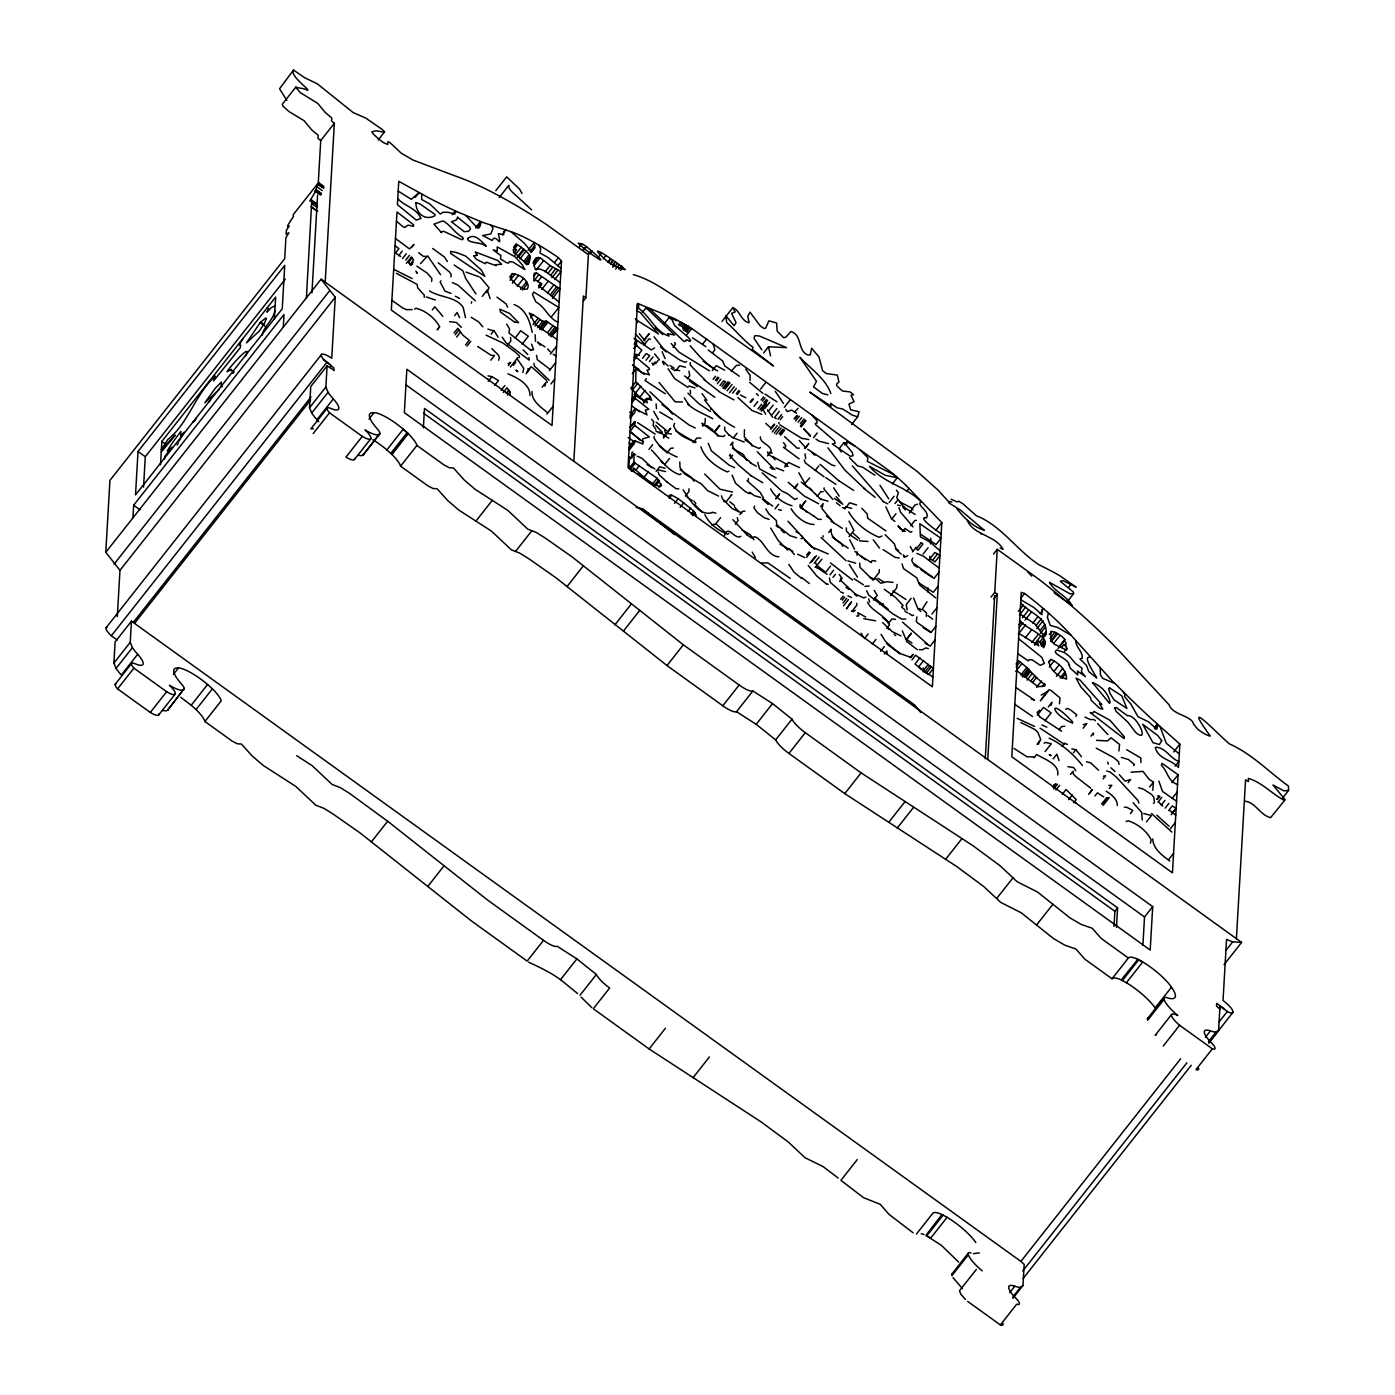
<?xml version="1.0" encoding="UTF-8"?>
<svg xmlns="http://www.w3.org/2000/svg" width="1395" height="1395" viewBox="0 0 1395 1395"><rect width="100%" height="100%" fill="white"/><g stroke="black" fill="none" stroke-linecap="round" stroke-linejoin="round"><path stroke-width="1.5" d="M529.995 395.5C530.344 384.34 516.9 377.504 507.919 373.808M774.905 469.679L757.276 451.771M1177.537 784.513C1167.824 781.27 1167.772 771.4 1161.337 765.175L1162.122 763.379L1178.095 774.748L1172.445 872.817L1011.793 756.753L1021.279 592.369L1024.523 593.468A94.232 23.453 38.2 0 1 1043.844 608.97L1048.447 612.98A94.441 23.488 38.2 0 1 1069.023 632.981L1114.343 683.271L1102.817 678.389L1100.463 675.023L1100.202 668.031M316.7 204.49L311.748 200.915L309.812 201.124L316.438 189.982L321.408 193.556M633.086 470.952L628.971 468.511L629.162 460.054L634.08 453.828L635.51 454.875M629.459 447.132L629.389 449.8L634.306 443.575C637.306 432.223 621.385 460.001 634.551 440.82M633.679 471.597L633.748 468.249L647.263 479.95L655.162 484.954L660.009 486.559L661.439 485.844L657.097 478.223L633.888 462.286L634.08 453.828M643.06 441.901L629.808 431.63L634.708 425.405L635.231 421.639L631.551 426.312M635.074 408.77L635.004 412.153L630.104 418.378L630.174 414.995L635.074 408.77L647.071 414.925L645.275 410.165L648.814 409.241L635.318 398.482L635.388 394.802L647.28 402.824L645.937 398.778L643.496 401.882M644.072 401.272L630.784 388.263L635.684 382.038L635.981 369.03L642.275 372.779L649.39 374.871L647.053 370.216L649.372 369.553L649.233 368.263L636.225 357.399L636.294 354.435L639.328 355.359M634.045 348.645L636.504 345.541L636.591 341.06L634.15 344.181M637.009 322.925L637.062 320.309L658.527 333.98L640.288 312.55L637.271 311.033L637.428 304.354L638.753 304.895L638.561 308.26C650.07 316.247 655.266 331.818 668.99 336.055L667.595 333.684L674.639 335.027L648.501 310.039L645.972 307.894L642.293 312.55M704.859 514.598C708.974 523.613 718.303 530.728 727.632 534.25L728.957 533.291M762.559 498.538L772.725 506.141M831.315 521.835L831.385 519.812L826.485 516.115M808.769 443.436L805.072 448.632M705.295 418.395L705.085 423.086L702.627 426.19M757.764 462.373L759.56 468.859L776.108 477.892M528.879 359.544L528.967 357.573M1082.415 765.471C1074.028 754.73 1061.787 743.866 1049.145 738.182M1018.908 633.382L1038.839 645.833L1037.182 642.049C1037.636 638.893 1043.844 645.013 1043.565 647.681C1051.411 635.632 1025.656 629.302 1019.658 620.269M1075.719 770.772L1073.644 767.564L1067.872 766.657M117.302 616.642L119.97 570.328L105.793 552.281L109.943 480.368L284.702 258.685L285.905 237.795L288.87 232.756L286.115 234.255L286.341 230.367L289.166 226.042L287.597 226.74L288.137 224.769L293.421 216.452L293.194 214.69L317.485 183.948L318.862 182.797L323.832 186.372M131.444 621.176L130.223 642.328L132.42 647.629A34.09 8.475 38.2 0 0 137.669 654.272L121.33 675.006A34.09 8.475 38.2 0 1 116.064 668.379L113.884 663.078L115.105 641.927L131.444 621.176L1020.896 1261.411L1024.192 1264.393L1022.971 1285.545L1012.909 1298.309M132.926 517.876L133.658 505.217L283.987 314.503L283.272 327.162M138.018 451.492L135.524 494.911L282.243 308.783L284.737 265.364L138.018 451.492L145.289 456.723L143.545 487.117M160.512 464.797L161.855 441.395L275.652 297.065L274.379 319.071M306.412 297.798L311.748 200.915M311.939 292.898L317.589 194.969M318.217 184.088L320.728 140.581L334.347 123.283L331.487 120.964L331.94 118.087L325.471 112.716L317.781 103.439L300.239 92.593L295.88 87.362L304.11 88.827C318.06 95.348 288.713 76.411 293.508 70.064L304.755 77.771L317.275 83.787L353.249 112.646L365.664 118.017L382.195 129.439L384.619 131.793L378.202 140.023M316.438 189.982L314.974 191.446L318.862 182.797M318.757 421.761A23.872 5.946 38.2 0 0 316.961 419.668A34.09 8.475 38.2 0 1 311.713 413.042L309.516 407.741L310.736 386.589L327.093 365.839L333.771 370.059M325.192 282.139L334.347 123.283M313.212 433.549L329.551 412.798A11.369 2.825 38.2 0 1 330.911 408.473A23.872 5.946 38.2 0 0 333.318 398.935A34.09 8.475 38.2 0 1 328.052 392.309L325.872 387.008L327.093 365.839M330.458 367.652L330.615 364.949L323.344 359.701M105.793 552.281L321.094 279.192L335.271 297.24L331.748 358.288A14.055 3.487 38.2 0 0 323.204 359.003L333.893 367.931L333.754 370.634M423.365 427.881L424.498 408.456L1117.587 907.831L1116.471 927.256M397.767 198.683C404.812 206.32 416.582 208.099 420.976 218.474L416.268 220.096L397.418 204.646L398.761 181.315L428.771 197.863A316.09 78.643 38.2 0 0 456.932 211.639L482.809 222.433L513.064 232.407A94.441 23.488 38.2 0 1 534.215 242.468L538.889 245.136A94.232 23.453 38.2 0 1 558.384 257.622L561.505 261.109L552.019 425.492L391.332 310.039L397 211.97L413.67 224.839L413.478 226.339L408.142 225.118L406.224 226.356C404.533 230.384 398.97 221.962 396.424 221.735M573.833 461.292L583.372 295.984L585.9 297.798L583.424 300.936M585.9 297.798L588.394 254.71L546.718 224.7A199.206 49.557 38.2 0 0 454.613 175.753L413.042 160.059L401.167 153.136L390.147 142.743L387.984 141.593L387.793 144.47L383.764 142.813A17.438 4.342 38.2 0 1 372.936 133.484L371.733 131.88L376.04 130.799L384.41 132.176M923.106 671.989L923.35 667.891M926.315 616.381L926.524 612.893L922.618 609.493M927.745 591.811L927.954 587.923M929.541 560.563L929.785 556.343M930.5 543.963L930.814 538.331M906.157 485.53L941.834 522.637L932.366 686.811L628.012 467.517L637.48 303.343L674.413 318.548L691.763 328.505L889.086 470.673A52.469 13.061 38.2 0 1 906.175 485.53M991.043 597.095L994.757 592.387L997.233 549.299L1038.909 579.309A199.206 49.557 38.2 0 1 1129.078 661.701L1169.08 704.789C1172.55 715.234 1191.94 715.426 1193.545 724.179L1197.939 729.411A17.438 4.342 38.2 0 0 1208.924 735.828L1210.215 735.985C1179.874 694.012 1218.306 734.59 1229.344 743.866C1251.995 753.91 1268.892 771.923 1288.405 786.048L1288.596 790.372L1282.406 798.236M985.271 758.775L994.687 595.56M987.765 759.508L997.285 594.2L994.757 592.387M1113.995 926.402L1114.867 911.284L1117.587 907.831M1142.906 945.217L1144.528 916.986L1152.706 906.628L406.852 369.239L404.358 412.658L1150.195 950.047L1152.706 906.628M1114.343 682.835L1122.975 691.519A316.09 78.643 38.2 0 0 1150.422 717.815L1179.874 744.11L1178.513 767.424C1171.225 759.438 1158.112 759.107 1155.304 747.546L1156.333 747.214C1166.063 748.104 1170.196 758.305 1178.862 761.478L1175.148 766.186M1232.953 1012.351L1208.733 1043.076L1218.602 1030.225L1219.98 1006.353L1228.786 1012.317A14.055 3.487 38.2 0 0 1232.587 1010.399A14.055 3.487 38.2 0 0 1223.031 1000.459L1226.554 939.41L1232.657 941.869L1241.602 942.41L1224.112 964.608M1236.406 938.661L1245.561 779.822L1248.455 781.636L1248.351 778.358C1262.301 782.612 1271.56 793.581 1284.254 800.364L1284.9 799.387L1272.938 785.001L1284.045 790.895L1288.596 790.372M756.386 393.582L758.27 395.57M788.245 482.304L804.357 496.114L818.621 503.734M431.63 281.459L431.857 278.477L427.201 273.124L416.861 266.149M531.024 252.565L534.738 247.839L534.215 242.468L528.025 250.333M544.87 386.171L545.846 382.509L542.132 387.217M514.127 249.252L516.603 246.113C511.267 238.946 532.053 254.256 530.309 257.604L528.513 264.37L525.252 262.957L513.465 251.588L513.255 249.356L516.446 249.862L513.97 253.018M748.121 480.386L748.452 478.59M1118.964 750.946L1119.557 744.442L1111.065 737.815L1107.508 740.902L1096.54 740.344M747.005 480.7L760.066 492.261L763.483 498.015M785.821 409.415L787.216 411.595L791.785 410.095L796.632 413.286M532.21 332.446C530.083 321.391 525.636 308.748 514.11 304.581M465.494 317.589L463.123 307.284C455.45 296.246 439.983 297.78 429.59 290.91M450.916 276.96L451.178 274.553L449.556 272.042L438.204 262.783M465.843 215.58L476.933 227.437L479.479 227.594L480.49 221.526L475.521 227.803M674.674 342.507L675.511 344.094L673.053 347.215M881.065 634.411L885.685 641.613L893.323 648.396M509.995 395.535L509.907 391.925L506.995 387.758L503.281 392.466M690.333 362.665L690.089 364.531L692.6 367.53L704.911 379.841M830.531 562.987L852.641 580.058M451.056 293.421L445.075 291.189L440.157 282.052L440.959 280.866M805.822 500.718L800.765 507.919M898.938 507.658L900.577 512.192L913.028 526.857M868.701 598.873L869.643 602.065M560.249 282.714L545.41 271.31L540.039 269.061L535.261 269.34L534.093 265.416L536.255 257.988L540.127 257.726L550.083 265.573L560.895 271.676L554.704 279.541M968.113 1253.303L951.721 1274.298A12.607 3.139 38.2 0 0 952.035 1275.536L968.374 1254.785L968.13 1253.268A12.607 3.139 38.2 0 1 971.112 1252.972M1147.405 1018.716L1163.761 997.966L1164.023 999.448L1147.666 1020.198L1147.422 1018.664A12.607 3.139 38.2 0 1 1148.782 1018.036M824.149 487.884L823.939 489.087L832.832 499.462M1051.045 705.295L1051.969 702.278L1048.255 707.003M424.219 297.274L424.324 295.199L417.733 287.911L417.105 284.406L396.372 273.315M797.713 483.873L795.028 488.389M1140.953 762.49L1140.848 758.043L1126.741 749.708M729.445 455.328L738.356 464.936L751.19 475.817M1119.086 764.373L1118.528 761.722L1113.873 757.694L1096.226 748.173M654.29 436.321L653.976 437.821C658.754 446.679 667.961 453.445 677.238 457.037M1039.728 740.85L1038.455 744.267M547.258 382.3L546.422 380.225L532.07 367.286L530.832 366.885L527.118 371.593M1093.296 734.973L1093.471 732.985L1090.995 736.124M295.984 86.874L282.365 104.154L282.836 105.95L288.887 111.53L304.145 120.72L311.835 129.997L318.322 135.367L317.851 138.244L320.728 140.581M471.318 303.273L471.684 301.756M293.508 70.064L279.541 88.774L286.812 100.3M859.669 563.022L859.948 567.277L873.235 580.32M1061.508 647.524L1063.984 644.368L1066.966 648.291L1066.53 650.07L1054.428 644.246L1051.272 641.003L1050.801 631.569C1054.847 630.662 1067.646 639.468 1064.245 640.671L1058.055 648.535M498.712 360.259L499.323 357.015L498.102 354.714L491.737 348.645M760.38 436.879C759.717 443.279 770.982 444.639 771.226 451.23L767.546 455.903M879.269 569.561L879.234 572.281L874.09 578.908L869.486 577.251M732.881 519.69L747.092 534.895M851.578 424.516L857.629 416.843L859.058 411.752L850.566 409.712L848.945 404.114L854.106 401.673L851.002 395.326L853.6 394.645L849.886 391.89L842.353 390.984L836.913 385.979L836.581 383.991L838.936 381.968L837.314 375.081L826.293 373.529L822.614 370.704L818.952 356.876L811.628 348.227L810.233 354.94L808.176 355.097C797.12 351.209 802.648 334.992 791.017 331.504L785.803 337.206L783.659 337.695L777.154 331.121L776.596 322.995L768.907 320.815L765.663 328.261L764.007 328.488L760.31 325.994L749.987 312.149L747.737 316.264L749.15 322.751C741.094 321.251 740.222 310.684 732.846 307.65L721.947 321.478M519.481 357.521L519.097 355.638L514.982 351.871L502.88 343.013L486.123 335.184M951.791 502.008L949.489 501.502L948.635 502.793L960.51 510.134L984.382 530.362C972.838 526.665 964.067 517.981 956.831 508.6M1117.29 805.525C1117.831 799.457 1111.013 794.173 1106.218 791.244M750.039 380.347L750.161 375.412L745.662 369.134M538.889 287.963L541.626 284.039L535.575 279.994C532.942 283.237 534.006 275.111 534.145 273.368L536.482 272.914L559.901 289.009L552.455 298.425M897.142 584.435L896.584 588.027L890.62 595.665M788.838 564.382L794.017 572.107L801.759 578.576M1057.724 774.957C1059.694 764.129 1044.28 759.124 1036.642 754.538L1034.166 757.677M909.366 513.046L914.911 504.973L917.561 504.24M804.34 459.984L805.246 462.809L824.131 476.898M608.952 262.574L610.347 258.825L607.924 261.911C579.03 236.348 619.049 263.585 625.222 269.671L614.184 266.009L607.958 261.894M679.783 461.989L679.993 467.552L684.649 473.969L701.458 484.065L707.718 490.691L718.547 496.045M611.254 264.039L612.684 260.342L610.766 263.742M767.686 451.84L768.087 453.933L772.69 457.229M274.867 310.44C273.769 319.786 263.289 326.971 262.12 335.271M857.071 555.297L857.227 551.81M184.262 688.555L167.522 710.299L184.262 688.555A12.607 3.139 38.2 0 0 181.559 684.108A36.148 8.998 38.2 0 1 178.386 668.048L179.292 668.013A30.568 7.603 38.2 0 1 207.593 684.492L212.406 688.816L196.067 709.549M358.062 455.119A25.755 6.4 38.2 0 0 363.153 454.962L379.911 433.217A12.607 3.139 38.2 0 0 377.191 428.771A36.148 8.998 38.2 0 1 374.017 412.711L374.941 412.676A30.568 7.603 38.2 0 1 403.242 429.154L408.299 433.775A25.703 6.4 38.2 0 1 416.896 445.441L444.22 465.093L449.312 467.726L453.445 467.988L464.117 479.863L475.189 489.366L507.797 510.361L527.781 529.141L535.994 532.315L545.061 537.929L572.177 556.954L683.341 644.804L739.158 685.015A17.56 4.377 38.2 0 0 752.881 690.961L772.534 703.586L792.011 719.14A17.56 4.377 38.2 0 0 805.299 732.671L861.099 772.882L973.135 845.823L1000.198 865.859L1017.077 881.675L1037.531 892.033L1069.878 917.823L1081.108 924.397L1092.25 928.25L1101.056 938.329L1128.363 958.034A25.703 6.4 38.2 0 1 1137.57 959.219L1142.749 961.975A30.568 7.603 38.2 0 1 1170.614 985.951L1171.451 987.259A36.148 8.998 38.2 0 1 1166.761 997.652A12.607 3.139 38.2 0 0 1163.779 997.931L1163.726 998.227A12.607 3.139 38.2 0 0 1164.023 999.448A25.755 6.4 38.2 0 0 1177.816 1015.543A14.77 3.679 38.2 0 0 1171.469 1015.473A14.77 3.679 38.2 0 0 1179.629 1025.273L1212.36 1048.848L1196.003 1069.599A11.369 2.825 38.2 0 0 1198.357 1067.75M612.789 267.352L615.021 261.841L613.068 265.224M674.605 423.365L673.628 425.928C678.057 436.112 686.148 437.716 695.059 442.285L696.07 441.901M1059.433 703.743L1060.06 697.936L1050.836 690.281L1048.831 689.845L1041.402 699.279M658.056 471.911L659.242 474.963L666.827 481.816M1150.422 843.121L1151.171 839.825C1146.777 830.862 1137.779 824.009 1128.433 820.853L1126.184 821.463M685.66 331.504L688.049 326.099L682.643 328.976M1088.501 794.365L1092.25 789.57L1090.001 793.04M798.812 472.748L804.985 483.542M724.72 427.044L724.633 430.026L728.87 434.944M912.731 558.07L911.737 560.249L912.923 562.882L932.383 576.92M1020.669 602.954C1029.649 613.294 1048.36 617.479 1046.023 634.272L1044.506 636.242L1034.95 624.036L1020.024 613.974M178.56 441.814L184.21 432.276L180.6 435.746L180.914 431.404L172.91 442.041L167.138 450.986L172.265 447.185L164.872 456.27L164.366 459.217M855.257 610.278L853.339 611.707L851.595 611.254M1075.894 716.507L1076.713 714.833L1070.785 710.107L1067.506 708.381L1065.675 709.305M916.951 616.904L916.253 621.246L917.404 622.728L930.831 632.092M1138.948 803.101L1137.762 800.224L1116.157 776.91L1110.141 772.08L1106.688 770.982M161.401 449.504L167.888 439.442C188.255 423.609 195.021 394.558 215.283 376.057L213.557 380.957L240.149 347.878L240.69 345.106L239.138 345.018L243.114 338.34M245.625 355.987C253.367 340.746 228.728 367.966 227.089 371.715L231.43 369.361L231.064 370.599L233.105 370.634L232.669 373.372L234.203 371.942M840.522 578.559L840.836 580.529L855.658 594.322M867.516 602.256C871.718 611.202 885.023 615.073 889.504 624.629L886.836 628.465M532.053 391.507C531.199 400.522 540.824 407.166 547.154 412.362M754.573 506.036L753.91 507.885L757.52 512.715L764.303 517.754L769.063 519.393M531.565 209.843L511.529 191.394L509.053 188.203L508.861 185.273L499.166 197.567M1048.447 612.98L1047.366 617.2L1050.226 625.396L1057.724 627.488L1071.064 635.213M849.293 564.452L857.489 577.111M827.113 574.304L815.866 566.771M1133.594 765.593L1134.118 764.669M732.619 455.276L730.178 458.397M615.195 266.567L617.131 263.202M686.881 332.289L689.897 327.284L686.078 331.068M685.329 330.598L688.049 326.099L684.422 328.453M656.086 403.905L656.487 408.578M885.11 534.651L894.422 543.91L896.253 549.63L901.275 554.146M177.13 445.04L178.194 443.314M1154.362 727.946L1157.292 724.092L1154.816 727.231M635.37 392.483L634.184 394.401L642.572 399.947M646.269 378.655L645.083 380.573L665.293 393.756M765.82 508.913L768.732 513.674L776.335 520.597L776.719 524.607L780.293 528.095M902.269 606.145L901.606 607.156L904.814 609.702M659.068 382.457L675.128 401.812L682.434 401.987M849.712 539.778L854.507 549.211M731.294 495.312L731.8 494.597L726.394 501.537L723.621 501.468M512.401 273.577L510.221 278.25L516.499 284.754L523.683 289.253L527.38 289.044L528.286 286.149C526.874 278.791 519.306 274.641 512.401 273.577L509.925 276.716M522.933 372.517L523.7 368.263L517.109 358.846L517.789 357.608L510.343 367.042M846.416 527.955L846.312 530.658L849.398 534.355L857.646 540.144M967.398 520.509C973.135 534.913 995.542 535.261 1003.075 549.334L1000.145 548.026M260.133 322.698L246.496 342.874L259.505 330.877L264.492 323.012L266.497 318.444L265.625 318.008L260.133 322.698L264.98 326.186M193.347 421.883L196.416 417.872M784.897 447.342L785.908 446.016L783.502 442.633M437.734 329.168L439.599 326.779C434.822 317.868 425.754 310.771 416.059 308.243L414.577 309.097M800.189 504.397L799.963 507.117L813.965 516.185M145.289 456.723L285.277 279.157M114.094 564.138L329.377 291.049M119.97 570.328L335.271 297.24M415.222 197.358L418.936 192.649L411.333 199.293L398.203 191.115M395.169 253.402L398.9 248.676L395.047 245.677M398.569 255.791L402.283 251.083M106.194 627.611L321.495 354.504M402.545 258.493L406.259 253.768M411.49 247.56L413.966 244.421L409.502 248.92L395.465 238.475M405.753 260.045L409.485 255.337M117.163 639.974L111.338 635.771L326.622 362.683M406.416 263.271L411.385 256.976L413.635 260.028L409.921 264.736M408.439 262.556L412.153 257.848M410.688 265.434L413.164 262.295M452.207 214.76L454.683 211.621L456.932 211.639M133.414 622.24L311.033 396.947M134.809 622.99L310.684 399.894M420.54 263.603L427.62 255.843L440.541 274.675M309.516 407.741L325.872 387.008M113.884 663.078L130.223 642.328M311.713 413.042L328.052 392.309M116.064 668.379L132.42 647.629M495.783 190.679L506.681 176.851L519.568 189.127L521.974 193.452M316.961 419.668L333.318 398.935M327.25 408.125L310.893 428.875L313.474 428.806M115.262 684.213L131.601 663.462M477.195 227.873L480.909 223.165M478.171 227.891L480.647 224.752M158.943 713.874A14.77 3.679 38.2 0 1 150.294 712.461L117.564 688.886L133.92 668.135A11.369 2.825 38.2 0 1 135.263 663.811A23.872 5.946 38.2 0 0 137.669 654.272M432.31 309.934L434.787 306.778L442.825 316.334M502.252 234.778L504.728 231.622M437.123 329.917L439.599 326.779M368.995 419.093L374.017 412.711M454.648 315.636L457.124 312.497L459.6 317.694M173.346 674.43L178.386 668.048M354.522 459.391L370.878 438.64A14.77 3.679 38.2 0 1 362.281 436.373L345.943 457.124A14.77 3.679 38.2 0 0 354.592 458.536M513.691 247.281L516.167 244.142M150.294 712.461L166.65 691.711A14.77 3.679 38.2 0 0 175.229 693.978L158.873 714.728M482.234 296.403L487.204 290.125L490.133 298.6M514.964 255.198L521.155 247.333M454.107 332.986L457.822 328.278L462.948 335.219L469.226 340.24L465.511 344.949M486.803 292.287L489.087 287.754L480.333 277.396M455.171 334.748L458.885 330.04M517.336 256.837L523.526 248.973M518.12 257.395L524.311 249.531M363.153 454.962L379.51 434.211A12.607 3.139 38.2 0 0 379.928 433.514L379.51 434.211A25.755 6.4 38.2 0 1 365.037 429.922A14.77 3.679 38.2 0 1 370.878 438.64M456.618 337.015L460.333 332.306M519.864 258.947L526.054 251.1M529.961 251.728L534.913 245.433M524.119 261.057L529.071 254.762M510.082 280.343L515.034 274.065M525.043 262.609L529.995 256.331M525.357 263.899L530.309 257.604M512.418 283.168L518.609 275.321M526.892 264.719L529.368 261.58M533.779 261.127L536.255 257.988M467.029 346.082L470.743 341.356M533.047 262.835L535.523 259.697M533.396 263.463L538.348 257.186M408.055 433.479L391.664 454.229L386.886 449.905L403.242 429.154L408.055 433.479L391.96 454.526A25.703 6.4 38.2 0 1 400.557 466.174L427.881 485.826L432.973 488.477L437.088 488.738L447.76 500.596L458.833 510.099L491.441 531.094L511.424 549.874L519.637 553.048L528.705 558.68L555.838 577.687L667.002 665.554L722.802 705.765A17.56 4.377 38.2 0 0 736.525 711.694L756.177 724.319L775.655 739.891A17.56 4.377 38.2 0 0 788.942 753.422L844.76 793.615L956.778 866.574L983.841 886.61L1000.721 902.408L1021.175 912.766L1053.521 938.573L1064.769 945.147L1075.894 948.984L1084.7 959.062L1112.024 978.784A25.703 6.4 38.2 0 1 1121.214 979.953L1137.832 959.289L1142.749 961.975L1126.393 982.725L1121.528 980.11M517.388 286.202L523.596 278.337M533.936 265.591L540.127 257.726M838.255 1178.077L823.12 1166.621L805.072 1157.745L788.21 1141.947L761.129 1121.911L649.111 1048.953L593.293 1008.742L609.65 988.009A17.56 4.377 38.2 0 1 596.362 974.477L576.885 958.906L557.233 946.281A17.56 4.377 38.2 0 1 543.509 940.352L527.17 961.103L471.353 920.892L360.189 833.024L333.056 814.017L324.006 808.385L315.793 805.211L295.81 786.431L263.202 765.436L252.111 755.933L241.457 744.058L237.324 743.797L232.233 741.163L204.908 721.511A25.703 6.4 38.2 0 0 196.311 709.846L191.237 705.242L207.593 684.492M390.792 453.392L407.131 432.659M520.492 289.445L526.682 281.598M536.133 270.089L543.579 260.656M522.462 289.986L527.415 283.708M534.006 276.07L536.482 272.914M491.162 334.137L493.656 330.999L487.901 329.046M533.901 280.901L538.854 274.623M537.703 281.616L541.417 276.908M545.131 271.868L550.083 265.573M554.669 262.33L558.384 257.622M547.834 273.437L552.786 267.16M538.575 286.149L541.051 283.011M539.133 287.196L541.626 284.039M557.791 265.817L561.505 261.109M550.903 274.92L555.855 268.642M400.557 466.174L416.896 445.441M541.731 289.41L547.939 281.546M551.967 277.71L558.157 269.863M204.908 721.511L221.264 700.761A25.703 6.4 38.2 0 0 212.668 689.113L212.406 688.816M490.761 360.172L494.475 355.463L491.092 355.289L477.683 346.466M547.66 292.706L553.867 284.859M507.152 345.594L510.866 340.886L510.553 337.433M530.571 317.816L533.047 314.677L542.672 321.269L546.561 321.269L557.599 328.836L551.409 336.683M584.139 249.775L586.563 246.706C619.31 274.205 586.632 251.815 578.158 243.183L582.378 243.985L586.563 246.706L583.215 249.182M515.139 338.148L520.666 330.72L528.339 336.247L522.149 344.112M550.397 294.659L556.605 286.795M551.967 295.775L558.157 287.911M488.267 381.428L491.982 376.702L498.468 380.573L494.754 385.282M533.064 324.634L538.017 318.339M589.719 254.047L592.143 250.978L588.481 253.105M534.982 325.994L539.935 319.699M537.703 327.546L542.672 321.269M508.286 365.525L510.762 362.369L508.094 363.607M539.481 328.243L544.434 321.949M540.301 327.947L545.253 321.67M539.725 329.115L545.916 321.251M540.371 329.133L546.561 321.269M599.17 256.157L601.594 253.088M513.29 365.385L515.766 362.247M551.391 316.874L558.837 307.441L533.71 292.061L532.437 294.607L535.907 301.948C545.55 307.318 547.904 317.45 557.965 322.367M541.783 330.022L547.991 322.158M603.25 258.895L605.674 255.826M501.119 390.321L504.833 385.613M548.061 331.975L553.013 325.68M548.845 334.992L555.036 327.127M550.258 335.864L556.448 328.017M506.263 393.303L508.756 390.164M551.409 336.509L557.599 328.645M507.431 395.081L509.907 391.925M526.054 373.773L529.786 369.065L527.694 368.873M615.631 269.165L619.258 264.562M550.397 354.016L556.605 346.169M619.258 269.078L621.682 266.009L618.717 268.764M620.513 270.421L622.937 267.352M549.456 370.582L555.646 362.717M550.973 383.904L554.687 379.196M546.945 414.123L553.135 406.259M475.957 521.085L492.295 500.334M634.062 348.122L636.504 345.001M643.967 339.944L649.233 333.736L644.333 339.962M633.853 357.538L636.294 354.435M643.949 345.158L648.849 338.933L650.489 339.194M633.783 360.52L636.225 357.399M638.212 354.905L641.892 350.232L636.504 345.541M664.264 323.71L669.181 317.485L676.837 320.658M642.52 358.288L646.199 353.615L649.669 355.568L645.99 360.241M632.301 373.703L635.981 369.03M649.372 361.601L653.052 356.928M678.493 324.948L680.917 321.879M632.72 389.658L637.62 383.451L650.262 396.616L651.657 400.26L647.228 398.36L643.618 403.12M652.72 365.019L655.179 361.898M655.615 363.642L658.074 360.538M684.422 330.702L688.049 326.099L684.823 328.679M635.998 392.448L640.898 386.223M631.708 399.458L635.388 394.802M631.708 399.772L635.388 394.994M632.755 400.121L636.434 395.465M631.639 403.155L635.318 398.482M515.47 551.513L531.826 530.78M686.915 334.643L691.763 328.505M640.218 396.616L645.118 390.391M647.821 399.72L650.262 396.616M629.895 427.411L635.231 421.639M629.895 427.724L634.795 421.499M676 370.477L679.679 365.804L685.503 367.234M702.871 343.815L706.55 339.159M687.282 378.777L689.74 375.673L688.938 371.122M712.409 352.952L714.868 349.849L713.141 343.902M628.971 468.511L633.888 462.286M630.313 469.278L635.231 463.053M631.29 471.353L633.748 468.249M648.954 449.382L652.633 444.709M712.27 370.634L716.263 365.664L724.58 370.163M635.702 470.237L639.381 465.564M663.479 436.565L670.716 428.265L665.816 434.49L664.665 429.712M663.445 438.047L667.124 433.374L671.379 433.967M713.107 379.335L715.565 376.231M715.391 380.207L717.85 377.103M716.402 380.922L718.861 377.801M717.222 383.834L720.901 379.178M637.515 473.794L643.583 477.84L648.483 471.615M719.925 385.561L723.604 380.887L725.539 381.707L721.86 386.363M731.276 371.14L736.525 365.333L739.646 365.246M667.054 452.974L670.733 448.301L673.297 448.039M656.086 471.405L659.765 466.75L665.031 468.336M722.941 388.106L727.841 381.899M566.963 586.65L583.319 565.899M724.057 388.438L728.975 382.213M664.63 464.675L669.53 458.449M725.051 389.135L729.969 382.91M652.18 484.449L657.097 478.223M371.314 841.97L387.67 821.236L349.413 793.267L340.345 787.652L332.132 784.478L312.166 765.698L296.664 755.672M727.126 390.757L732.044 384.532M653.784 485.948L658.684 479.723M655.859 485.6L659.539 480.944M729.376 392.884L734.276 386.659M763.658 352.935L768.488 346.78L786.571 347.617L759.473 336.038L755.044 335.585L753.91 338.131L761.792 349.796M693.158 442.703L696.837 438.047L700.848 438.1M732.654 393.094L736.333 388.42M658.911 487.273L661.369 484.17M736.351 393.599L738.792 390.478M737.135 394.663L739.803 391.228M714.606 431.491L719.506 425.283M719.75 425.684L714.85 431.892L717.954 436.251M669.216 498.294L671.675 495.19L678.266 498.66L693.664 510.936L696.21 515.296L693.158 514.459M750.039 402.178L752.48 399.057M760.606 389.083L765.506 382.858M750.981 402.178L753.422 399.057M674.587 503.333L678.266 498.66M754.067 406.311L757.747 401.655M685.311 496.132L688.99 491.458L688.921 488.843M761.06 400.034L763.518 396.912M733.369 437.908L737.048 433.235M762.472 401.028L764.931 397.906M680.132 507.344L683.812 502.688M757.973 408.84L761.653 404.184M730.387 445.249L732.846 442.128C729.777 450.637 745.837 456.862 750.894 463.105M764.024 402.597L766.465 399.476M764.251 402.928L766.709 399.807M759.874 409.694L763.553 405.021M765.21 403.713L767.668 400.592M760.868 409.624L764.547 404.951M762.542 407.758L766.221 403.085M762.542 408.282L766.221 403.608M761.234 411.159L766.134 404.934M764.791 408.543L769.691 402.335M688.171 511.32L690.63 508.216M768.279 411.351L773.179 405.125M691.205 514.04L693.664 510.936M692.478 515.575L694.919 512.453M771.976 414.768L776.875 408.543M779.334 411.385L774.434 417.611L776.283 418.552M784.374 407.27L790.424 399.58M614.933 624.803L631.29 604.052M770.441 428.788L774.12 424.132M777.974 419.197L781.653 414.542M771.016 429.085L774.696 424.429M780.171 419.721L782.63 416.599M772.22 431.909L777.12 425.702M774.295 433.13L779.195 426.905M776.108 434.229L781.026 428.003M794.958 411.734L798.062 408.264M623.373 631.168L639.712 610.435M779.16 433.845L782.839 429.172M780.311 434.612L783.99 429.939M780.642 434.996L784.496 430.323M794.069 418.918L796.51 415.797M795.202 418.831L797.661 415.71M427.724 886.505L444.081 865.772L487.709 900.141L543.509 940.352M795.656 420.941L799.335 416.268M798.097 422.162L801.776 417.489M800.329 423.644L804.008 418.971M800.434 426.173L805.351 419.965M801.131 426.922L806.031 420.697M739.908 514.563L742.367 511.442L744.93 511.058M724.58 535.384C728.242 524.328 733.753 538.941 740.274 536.744L740.797 536.221M735.304 524.276L738.077 520.579L737.257 517.702M784.827 467.098L788.506 462.425L799.527 467.621M805.089 448.091L807.548 444.988M813.512 437.681L817.191 433.008M776.021 498.486L779.7 493.813L775.76 498.887M775.027 508.913L778.706 504.24M794.034 488.546L796.493 485.443M804.374 484.065L809.675 477.875M815.186 470.533L818.865 465.878M667.002 665.554L683.341 644.804M844.672 444.848L847.131 441.744L846.73 444.151L843.992 442.564L839.092 448.789L841.22 451.997M804.584 502.287L800.904 506.943L807.409 512.488M817.174 496.358L820.853 491.685L823.189 491.685M820.696 506.681L823.155 503.56L821.986 508.617L833.635 522.794M806.711 554.966L809.17 551.845M806.659 557.268L810.338 552.594M844.707 509.001L849.625 502.775L856.582 504.955M828.717 532.402L831.176 529.298C829.781 538.854 841.708 543.283 848.16 548.2M809.85 563.144L814.907 556.814M811.594 561.906L816.493 555.681M814.174 563.301L819.074 557.076M821.882 559.151L816.982 565.376L825.631 572.316L830.548 566.091M849.014 536.639L853.914 530.414L849.084 521.05M892.347 483.96L897.247 477.735L893.585 474.596L867.271 461.344L867.934 457.856L859.808 449.574M722.802 705.765L739.158 685.015M830.008 574.845L833.687 570.171M889.208 502.444L894.108 496.219M832.989 577.373L835.448 574.269M894.997 503.525L897.456 500.404M906.593 491.476L909.017 488.407M736.525 711.694L752.881 690.961M839.598 581.419L842.057 578.315L839.284 574.513M892.277 518.417L895.956 513.744M840.662 599.275L843.121 596.171M842.214 600.129L844.655 597.008M843.016 602.954L846.678 598.281M843.574 605.796L848.474 599.571M902.565 531.565L905.024 528.461L910.604 532.332L911.912 531.582M910.778 525.653L914.858 520.544L916.41 520.352M756.177 724.319L772.534 703.586M528.67 962.149C540.057 967.624 549.822 971.949 560.528 979.656L576.885 958.906M851.944 611.341L856.861 605.116L856.774 603.303M873.514 600.059L877.193 595.403L874.212 590.416M912.522 551.862L916.201 547.189M935.766 530.309L941.834 522.637M775.655 739.891L792.011 719.14M923.159 553.954L928.059 547.729M580.024 995.228L596.362 974.477M864.464 638.596L868.143 633.94M932.68 560.145L937.579 553.92L939.934 555.594L935.016 561.819L929.924 558.75L934.824 552.525L937.579 553.92M888.301 623.582L891.98 618.927L895.468 619.432M872.276 644.124L875.955 639.451M788.942 753.422L805.299 732.671M911.162 598.333L906.262 604.558L907.151 609.929M938.975 572.159L934.075 578.367L927.954 574.6M880.629 651.273L884.308 646.6M884.325 654.046L886.784 650.924L887.342 654.377M938.172 586.092L933.255 592.317L918.451 582.569M921.903 609.65L926.977 601.768M906.401 639.782L911.371 633.138L906.454 639.363L911.981 643.06M932.017 614.009L936.917 607.784M910.29 657.708L912.749 654.586M910.796 657.446L913.254 654.325M935.853 626.338L930.936 632.563L923.176 627.68M993.519 554.007L997.233 549.299M911.964 659.87L915.643 655.197L933.429 668.397L928.512 674.605L914.981 664.037L919.88 657.812M935.068 639.956L930.151 646.181L925.042 643.095M918.712 666.793L923.612 660.567M923.35 670.594L928.25 664.369M924.815 672.128L929.715 665.903M926.193 673.419L931.093 667.194M993.571 598.908L997.285 594.2M844.76 793.615L861.099 772.882M649.111 1048.953L665.467 1028.22M1020.809 598.193L1024.523 593.468M1018.437 611.341L1023.389 605.046M1019.431 614.968L1025.621 607.104M1022.43 617.845L1028.621 609.999M1018.908 624.803L1021.384 621.664M1019.222 627.523L1022.936 622.798M1025.081 620.13L1031.271 612.265M1018.245 634.219L1025.674 624.786M1040.129 613.678L1042.606 610.539M1032.858 623.042L1037.828 616.764M1025.308 637.811L1031.498 629.965M1036.363 625.117L1041.315 618.839M1068.43 587.609L1070.854 584.54L1076.19 587.173L1059.712 575.664A151.671 37.735 38.2 0 0 1039.31 564.975C1017.705 551.042 1003.127 527.92 979.203 516.9L976.552 515.941L962.986 503.822L958.592 501.136L957.458 502.026L951.111 499.253M1036.816 628.657L1043.024 620.81M888.702 822.352L905.059 801.602M1039.903 630.714L1044.855 624.419M1031.812 642.554L1038.002 634.708M1016.031 664.072L1018.507 660.934C1028.69 667.664 1035.09 677.935 1045.186 684.736L1044.785 685.974L1038.142 686.758L1016.763 670.664M1040.374 633.313L1045.343 627.018M1067.576 601.332L1073.627 593.642L1073.261 591.933L1060.287 581.314L1062.99 580.651L1070.854 584.54M1016.188 666.775L1019.902 662.067M1034.549 644.124L1040.618 636.12M693.071 1077.69L709.41 1056.939M1035.195 643.967L1037.671 640.811M1034.706 645.188L1037.182 642.049M1042.222 636.469L1045.936 631.761M1015.752 671.396L1021.942 663.549M1039.275 642.572L1042.989 637.864M1043.547 637.41L1046.023 634.272M1040.653 644.037L1044.367 639.328M1041.019 644.943L1044.733 640.218M1049.336 634.533L1051.813 631.394M897.177 828.142L913.516 807.409M1041.368 646.216L1045.082 641.491M1042.518 646.617L1044.994 643.479M1020.756 675.11L1026.947 667.263M1050.051 638.474L1055.004 632.197M1022.169 676.261L1028.359 668.414M1050.592 641.037L1056.782 633.173M1022.762 677.133L1028.952 669.286M1051.377 641.595L1057.567 633.748M1024.558 676.854L1029.51 670.577M1026.528 676.697L1030.242 671.971M1053.731 643.391L1059.921 635.527M1026.999 680.08L1031.951 673.785M1030.905 680.847L1034.637 676.122M1058.666 647.315L1064.856 639.468M1032.823 682.242L1036.537 677.534M1048.569 662.538L1051.045 659.399C1058.561 662.887 1066.687 670.141 1066.565 679.086C1058.997 676.906 1049.737 670.489 1049.075 661.369L1051.045 659.399M1049.302 666.967L1054.254 660.689M1064.49 651.448L1066.966 648.291M1036.572 687.317L1041.524 681.039M1042.1 686.654L1044.576 683.515M1054.219 671.082L1059.171 664.787M1056.399 676.418L1062.589 668.571M1040.339 700.953L1047.767 691.519L1041.211 695.076M1060.113 678.04L1065.065 671.762M1061.909 678.389L1065.623 673.663M1037.287 715.269L1043.477 707.404L1051.132 712.932L1044.942 720.779M945.548 859.407L961.887 838.674M1037.043 744.337L1040.757 739.612L1037.775 732.131L1034.968 729.533L1020.878 722.558M1059.119 729.725L1061.595 726.586L1064.751 726.237M1045.099 751.591L1051.289 743.727L1045.396 742.419L1044.192 743.273M1062.066 746.325L1064.542 743.186L1067.419 744.407M1053.155 758.88L1056.869 754.172L1059.067 760.571M1083.13 728.26L1086.844 723.552L1083.27 724.72M1073.383 752.812L1075.859 749.673L1071.831 748.888M1053.051 787.268L1055.527 784.13L1057.41 784.321L1053.678 789.029M1055.91 790.041L1059.625 785.333M1070.523 774.399L1072.999 771.261L1073.296 773.963L1075.65 776.457L1090.716 788.192M1062.327 794.226L1066.059 789.5L1076.208 799.614L1073.731 802.77M1068.727 799.649L1072.441 794.923M996.815 898.328L1013.171 877.594M1103.096 778.933L1105.572 775.794L1103.393 776.195M1094.935 795.987L1097.412 792.848L1103.759 796.911M1155.112 729.236L1157.588 726.097L1156.839 724.807M1109.374 788.454L1111.85 785.315L1108.781 785.437M1101.527 804.13L1106.479 797.853L1109.252 797.626L1103.061 805.473M1103.114 804.043L1108.066 797.766M1128.137 782.665L1130.613 779.509L1125.085 781.13L1119.313 774.696M1036.555 924.99L1052.911 904.256M1173.666 751.957L1179.874 744.11M1149.619 786.972L1153.334 782.264L1152.845 790.372M857.262 1159.594L840.906 1180.327L863.522 1197.677L880.245 1204.321L889.051 1214.4L913.132 1232.814M1130.369 813.581L1132.845 810.425L1126.358 807.095L1124.37 807.374M1156.577 799.126L1159.873 796.266L1157.397 799.422M1171.905 782.612L1178.095 774.748M1158.094 802.09L1161.808 797.382M1146.498 821.829L1151.45 815.534L1143.726 813.512M1161.233 805.124L1164.947 800.416M1172.131 798.463L1177.101 792.186M1165.174 808.141L1168.888 803.415M1168.574 810.617L1172.288 805.909L1176.159 808.472L1171.207 814.75M1172.463 812.832L1176.177 808.123M1170.388 828.735L1175.34 822.457M1168.609 859.651L1173.561 853.374M1112.024 978.784L1128.363 958.034M916.375 1234.122L932.732 1213.371A25.703 6.4 38.2 0 1 941.921 1214.539L925.879 1235.429L941.329 1245.299L958.609 1262.039M1122.417 980.546L1138.773 959.795M947.1 1217.312L943.125 1215.132L926.768 1235.865L930.761 1238.045L947.1 1217.312A30.568 7.603 38.2 0 1 974.965 1241.288L975.803 1242.579M1245.177 801.253C1255.343 802.16 1260.4 815.465 1270.636 817.644L1284.952 799.998M1171.451 987.259L1155.095 1007.992L1154.258 1006.702A30.568 7.603 38.2 0 0 1126.393 982.725M1171.504 1014.601L1155.165 1035.352L1156.56 1034.637M1225.943 950.396L1232.657 941.869M1163.273 1046.023L1179.629 1025.273M1020.896 1261.411L1180.658 1058.753M1205.402 1037.27L1210.441 1030.888A34.09 8.475 38.2 0 0 1216.004 1032.056L1218.602 1030.225M1022.727 1271.019L1186.883 1062.798M1219.178 1021.82L1227.251 1011.584M1009.771 1292.607L1014.793 1286.225A34.09 8.475 38.2 0 0 1020.373 1287.393L1022.971 1285.545M1208.454 1041.629L1216.004 1032.056M1023.041 1278.622L1191.243 1065.274M1012.822 1296.966L1020.373 1287.393M967.642 1301.361L1000.372 1324.936L1016.711 1304.185A11.369 2.825 38.2 0 0 1015.961 1298.344A23.872 5.946 38.2 0 1 1014.793 1286.225M161.245 452.102L175.212 435.135L161.384 449.765M828.334 584.331L825.892 583.598M871.23 561.801L872.328 560.581L875.798 561.104M534.738 247.839L531.199 251.449L524.067 242.974L510.936 231.657M976.36 1269.415L959.516 1290.689L960.754 1294.176L965.514 1299.477M724.825 435.31L723.709 436.495L719.367 436.077L701.755 423.173M208.901 402.022L210.035 400.818M195.753 419.738L193.173 422.336M679.836 325.715L682.643 322.855M683.393 327.808L686.218 324.965L682.626 327.354M683.812 330.336L688.049 326.099M797.417 498.329L794.836 499.532L787.669 493.795L781.758 490.935M219.503 389.222L204.856 402.754L215.301 388.228L221.369 382.038L221.23 386.903L222.311 386.485M665.624 471.58L658.283 469.923M579.239 246.81L582.378 243.985M1039.624 710.229L1037.095 712.496L1039.676 716.472M814.07 524.503C805.02 524.311 795.691 516.481 791.104 508.669M426.19 256.418L423.226 256.296L418.692 252.722M681.213 326.517L684.422 323.884M1073.627 593.642L1070.139 593.869L1049.458 582.308C1054.446 591.637 1066.844 595.874 1072.023 605.43L1054.114 592.892M856.617 616.084L858.745 615.892L857.803 612.701L865.667 617.043M432.677 248.467L444.499 257.081L447.394 261.528M855.641 563.161L847.811 560.912M979.273 1252.919L973.448 1253.652M715.914 513.151L712.13 512.227M869.155 586.022L864.9 586.371M760.414 447.533L759.054 448.51L752.463 445.615M750.562 493.045L749.586 493.69L745.401 491.65L735.566 483.245L732.096 475.12M1093.296 719.524L1090.419 719.611L1084.961 717.082M632.946 451.963L631.83 452.643L631.952 457.891L629.075 456.862M792.029 505.74C783.589 503.543 774.591 496.759 770.563 488.878M907.744 555.663L905.634 556.884L903.716 555.925M778.846 556.483L778.166 556.867C766.448 554.914 764.373 540.615 754.922 536.744L751.486 537.964L746.796 534.634M678.79 488.86L675.947 488.634L666.496 481.606M905.774 619.049L901.937 619.171L892.835 613.905L873.95 599.153M686.619 361.549L685.102 362.316L680.115 360.206L663.41 348.977M865.842 597.095L863.697 597.897L855.431 594.165M412.153 264.091L411.072 264.597L407.706 262.12M412.1 309.55L406.747 309.69L402.702 307.981L391.908 300.326M711.903 525.113L715.705 523.857L720.605 517.632M881.971 536.011L879.094 537.302C867.08 532.245 855.118 523.247 848.735 511.878M505.966 230.053L503.612 231.64L503.665 234.761L498.311 233.575C502.549 251.989 496.027 231.919 492.191 240.463L482.583 235.528L490.866 233.941L493.098 227.995L490.848 225.327M797.609 554.251L804.845 557.582M695.216 427.951L689.2 425.074L671.501 412.066L649.965 391.786M681.213 473.986L679.487 474.666C666.984 470.237 660.306 458.728 651.413 449.94M828.525 443.627L819.231 441.221L815.918 439.024M900.856 635.841L892.172 631.551L882.634 622.606M705.87 346.658L692.461 337.817M275.129 306.063L271.467 307.475L266.898 312.166L268.59 308.94L267.23 307.737M679.731 370.669L675.755 369.797M796.632 537.79L790.058 535.697L779.91 527.589M913.62 615.073L912.138 615.596L908.93 613.294M875.153 497.335L863.505 488.093M760.711 497.527L754.468 495.678L749.603 492.261M728.94 471.266L727.109 471.894C716.385 466.906 704.562 458.571 700.935 446.853M654.656 347.983L651.099 349.901L641.892 343.275M749.656 382.335L762.891 393.355M1154.171 802.979L1153.386 803.224M449.661 321.635L456.322 322.454L461.466 327.302M1033.451 756.875L1026.912 756.77L1014.043 748.452M821.271 519.393L818.115 519.254L813.512 515.941M828.264 553.989L811.489 546.805L787.948 521.224M734.607 467.639L729.341 465.285L711.433 450.899L708.276 443.383M688.677 385.962L695.006 387.932M873.392 579.169L875.711 578.733L880.82 583.25L887.22 581.732L893.044 582.413M452.364 282.54L457.978 285.138L475.276 300.779M781.479 510.256L778.637 509.628M465.982 272.077L479.165 276.873M1031.358 699.017L1034.445 700.133L1015.787 687.439M834.942 465.808L832.048 465.11L807.67 449.277M426.312 296.961L435.327 299.995M897.247 477.735L885.302 475.294L869.469 466.314C883.105 482.949 907.029 486.785 921.101 501.816C915.451 504.955 930.744 511.337 926.419 517.998L925.199 517.58C918.172 517.911 937.719 531.303 941.172 533.884M867.969 541.469L859.477 540.841M745.837 397.784L740.466 395.047M702.278 424.987L707.056 425.719L712.967 429.974M1133.071 802.718L1141.703 812.396L1142.226 819.981M530.832 349.849L533.64 349.761L531.565 344.164M712.06 512.68C698.808 516.708 689.601 498.957 683.044 489.819M1121.318 757.38L1128.346 759.525L1134.553 764.512M799.422 448.109L797.173 448.179L784.635 436.652M166.423 710.892L162.43 710.456M1131.066 772.202L1143.028 771.4L1149.044 779.247L1153.63 782.229M801.026 538.732L803.171 538.331L801.515 535.54M1055.527 784.13L1053.766 785.036L1053.783 787.321M761.618 563.005L767.913 562.882L790.163 578.332M875.607 620.81L863.784 618.7M1086.409 761.722L1090.785 762.943L1098.562 770.249M851.438 597.548L847.951 595.857M561.069 268.485L548.113 257.517L540.022 253.053L540.685 248.763L538.889 245.136M1157.466 795.952L1159.053 795.987M671.675 495.19L669.321 495.12L669.234 497.213M851.735 508.373L845.736 506.856L844.132 508.268L842.336 507.484M541.365 284.824L539.237 285.243L539.795 286.585L559.133 302.122M744.198 442.058L732.637 437.594L728.713 434.717M769.499 452.207L772.255 453.148M842.336 528.356L833.286 522.48M715.687 523.613L725.818 532.838M1064.49 744.389L1040.112 728.19M756.317 466.209L750.423 462.896M802.404 438.414L808.786 439.53M1075.196 802.753L1076.243 802.875M899.2 557.965L895.189 557.407L883.105 549.613M897.508 505.112L900.629 505.67M910.534 657.272L900.874 653.819L892.957 648.204M412.1 278.564L393.686 269.305M1043.844 608.97L1041.786 609.807L1041.925 614.672L1033.991 607.592L1020.844 599.745M732.48 492.086L719.994 489.209L704.719 474.056M672.425 419.511L659.765 412.013M633.295 274.623C652.581 279.994 668.885 293.02 685.695 303.482L773.493 365.961L752.219 349.413L753.038 347.355C743.308 340.049 735.775 330.58 726.673 322.472L725.923 315.811L733.979 325.698L736.072 322.786L731.608 313.422L735.165 311.87L732.846 307.65M762.751 482.722L750.876 475.555M488.006 375.83L491.982 376.702M636.085 507.292L642.241 508.704L914.719 705.016L920.787 712.549M788.158 466.401L784.932 465.198M812.326 490.499L809.553 488.128M928.355 648.57L925.809 647.925L922.287 649.774L919.078 649.651M827.845 394.872L822.3 393.39L813.547 386.868L816.459 381.341L799.928 357.312C809.309 367.722 826.014 378.795 830.827 393.547M516.603 246.113L514.738 245.607L514.441 248.362L516.446 249.862M887.795 503.822L883.227 501.642M717.623 370.93C706.672 365.054 698.215 354.836 690.176 345.768M1138.651 787.722L1143.516 789.221L1151.52 794.4L1153.822 797.12L1154.38 801.846M921.258 1233.651L924.031 1234.61M709.48 370.861L679.034 352.168L671.169 343.536M1017.74 653.627L1028.342 660.881L1029.109 659.626L1032.195 659.87L1040.304 665.363L1044.314 663.427L1041.769 657.307L1018.594 638.701M733.927 399.894L720.047 392.257L703.76 379.423M857.629 416.843L852.24 415.082L842.807 409.066L836.878 407.741L830.618 403.26L831.141 406.276L809.728 392.082L917.195 471.475L938.137 490.186L948.862 501.991M668.78 438.239L659.19 431.84M916.864 553.414L923.002 555.942L939.201 568.079M1017.129 718.32L1034.602 726.429M732.462 448.196L743.361 454.508L746.743 460.385M775.951 467.848L783.641 470.83M809.414 583.546L801.375 577.356M655.231 434.124L637.532 422.633M915.172 514.511L904.065 507.17M741.826 512.994L732.253 508.634L722.418 498.695L721.477 495.818M871.422 562.534L859.93 555.646M854.804 445.964L847.131 441.744M712.793 418.674C704.056 413.792 695.128 411.002 687.665 403.957M905.338 531.356L901.065 529.368L898.031 525.95M645.972 307.894L650.785 309.882L683.968 341.461C687.962 341.513 683.62 337.642 689.583 341.322L690.734 340.589L688.293 337.398L674.657 325.576L672.146 319.891L669.181 317.485M879.46 548.043L873.235 539.848M634.376 440.576L642.851 444.063L642.746 438.815L649.268 436.931L634.708 425.405M840.365 591.811L843.487 593.154M799.126 458.833L783.31 447.185M637.131 456.165L641.944 458.275L650.68 466.505M1041.943 724.981L1046.825 727.179M815.081 567.085L817.365 567.817L815.918 563.161M792.813 551.356L779.875 544.085M828.002 501.206L820.452 498.992L821.097 499.619L814.924 493.603M918.956 608.499L920.717 609.336M675.843 430.916L695.53 442.668M761.809 414.35L752.027 410.496L737.815 397.505M471.109 317.258L478.642 321.896L482.809 326.831M932.924 677.011L919.235 667.804M1090.245 657.202C1081.561 655.58 1095.406 674.517 1096.732 678.022L1088.815 671.623L1086.461 665.398L1079.904 658.911L1082.311 658.178C1082.869 651.36 1075.807 647.646 1075.824 640.636M874.839 475.207L862.494 467.081L857.698 465.982L849.433 457.717M455.415 296.281L459.548 298.46M776.841 401.76L764.931 394.035M942.183 1214.626L943.125 1215.132M680.219 469.731L691.153 477.16L694.03 481.188M884.273 582.343L877.804 578.227M1039.397 716.664L1061.63 731.189M638.77 369.396L632.423 365.194M734.659 427.236C721.581 420.47 713.281 411.752 704.44 399.859M832.292 537.11L841.098 543.108L842.737 546.299M838.674 480.578L853.67 490.43M886.889 643.88L899.88 653.871M899.496 501.747L911.423 507.902L912.975 509.872M795.987 531.704L798.69 533.308M741.966 529.926L750.301 534.721L753.997 539.848M634.028 338.305L641.7 343.658M863.488 584.854L854.158 578.751M416.582 272.356L417.053 273.228L415.884 271.031M394.663 252.443L400.731 256.488M786.623 464.239L772.603 456.461L775.01 459.844M835.901 484.396L825.892 477.7M533.047 314.677L529.28 313.021L535.523 324.634L556.989 339.403M874.212 599.484L868.806 595.142L866.626 590.748M689.496 380.974L697.361 386.607M644.333 374.47L632.72 364.897M714.938 369.413L703.08 361.183M496.934 297.1L506.106 303.901L507.693 307.301M913.882 564.975L917.212 567.137M670.088 365.525L674.186 368.175M892.887 590.957L906 599.536M646.966 464.465L651.866 467.691M802.247 438.64L779.927 424.847M544.957 346.902L537.459 342.054L540.406 345.28M556.012 356.161L553.152 354.173M671.239 368.21L674.796 370.634M1063.984 644.368L1065.989 645.745L1066.024 642.799L1064.245 640.671M744.825 439.739L751.469 444.308L751.556 445.668M577.565 993.519L560.528 979.656M904.797 611.062L907.43 612.876M826.258 583.79L816.895 576.152L808.246 565.446M688.014 387.444L674.587 378.586L668.135 368.733M651.918 363.136L654.081 364.636M1176.578 801.253L1162.506 791.453L1158.879 781.13M710.526 411.525L698.79 403.626L687.927 393.146M834.367 498.381L842.772 504.258L836.198 496.637M454.229 265.085L462.774 270.717L465.703 278.494L475.922 293.944M714.903 397.331L684.561 375.97M661.98 404.567L668.955 409.677L672.564 414.193M1014.81 704.336L1032.562 716.507M686.933 497.108L692.304 500.683M854.908 551.374L865.336 559.726M874.508 597.845L888.109 609.214M1162.698 806.101L1158.391 801.759M498.085 337.137L493.865 330.336M652.093 467.029L654.918 469.034M180.705 697.256L191.237 705.242M318.792 184.018L323.762 187.593M318.757 184.611L323.727 188.168M317.485 183.948L322.437 187.523M317.293 187.017L322.245 190.592M316.438 190.261L321.408 193.835M315.636 190.138L320.588 193.713M315.793 190.819L320.745 194.393M315.776 191.568L320.728 195.143M310.806 199.45L317.415 204.211M312.532 202.118L317.485 205.693M630.906 431.927L639.817 439.948M312.184 203.949L317.136 207.524M310.998 206.547L317.607 211.325M311.643 207.262L316.595 210.837M321.094 279.192L1241.602 942.41M405.753 384.706L1144.528 916.986M423.539 413.182L1114.867 911.284M1223.956 1008.602L1216.684 1003.371L1216.527 1006.074L1219.823 1009.056M260.726 322.193L263.969 324.529M329.551 412.798L362.281 436.373M161.855 441.395L164.976 443.645M133.658 505.217L139.884 509.716M133.92 668.135L166.65 691.711M629.633 412.066L632.737 414.315M628.186 437.455L634.76 442.215M895.328 548.218L898.537 550.537M635.684 382.038L637.62 383.451M1017.374 660.097L1018.507 660.934M803.747 429.067L810.286 435.362M845.998 587.33L848.875 589.44M1169.725 861.046C1162.453 855.536 1153.107 848.927 1152.706 838.936M708.276 350.04L722.662 360.991L724.807 365.961L739.333 376.214M845.98 560.685L821.097 537.494M1169.725 810.547L1175.758 815.221M529.123 360.032L505.897 342.612L502.2 337.171M920.717 534.268L936.028 544.521L940.928 538.296L919.863 523.735L920.369 536.744L930.064 542.114L940.195 550.938M920.77 611.376L917.893 608.795L913.585 598.019M639.503 411.717L631.9 405.893M920.543 569.282L926.419 573.659M781.06 490.43L762.211 472.853M927.971 615.631L932.68 619.171M444.081 865.772L387.67 821.236M917.335 649.669L906.419 641.334M1179.298 753.893L1166.307 743.256L1160.047 726.603M659.207 445.859L666.688 452.364M884.29 589.283L895.59 597.478L903.14 605.639M643.583 477.84L650.471 483.123M666.74 430.654L656.173 422.197M660.916 461.431L663.357 463.314M882.46 617.357L888.911 622.937M591.794 1007.626L581.087 997.094M688.851 404.916L684.247 397.784M729.794 501.729L734.485 505.478M840.052 505.67L836.459 502.793M770.057 467.151L772.847 469.383M642.241 508.704L674.517 534.616M820.103 464.308L838.813 480.769M668.135 365.996L662.974 361.2M1151.572 813.581L1171.887 832.065M659.504 359.91L654.586 353.894M902.495 622.1L927.64 644.211M776.073 525.566L778.41 527.502M629.093 442.93L631.795 445.197M765.803 423.417L770.894 427.951M801.288 482.112L807.007 486.942M814.767 549.299L804.915 540.406M898.345 526.124L903.472 531.251M660.515 346.989L666.304 351.959M662.764 334.591L655.144 327.79M762.42 499.096L768.244 504.484M811.995 452.712L814.907 455.258M634.289 354.103L636.974 356.457M655.667 425.301L662.137 432.084A9.242 2.302 38.2 0 1 655.772 430.863M885.93 530.92L867.69 518.173L867.254 514.023L861.796 508.286M531.059 350.424L508.983 333.004L509.541 328.819L506.681 324.146M702.609 512.54L694.815 504.659M894.16 634.272L895.677 635.632M853.217 533.239L859.599 538.976M854.525 594.113L856.792 596.171M720.901 418.918L713.909 412.153M1110.961 767.808L1115.006 771.505M781.13 529.961L784.269 532.855M752.463 445.685L744.302 436.931L744.459 429.747M815.779 494.353L804.775 484.1M839.494 590.503L830.217 582.221L829.432 577.948M1169.045 826.224L1156.821 815.151M981.417 534.198L980.406 533.082M111.338 635.771L109.856 634.341A14.055 3.487 38.2 0 1 107.136 627.192M962.428 1288.614L952.977 1277.593M787.687 550.083L777.904 540.074L770.703 528.095M805.386 447.464L799.248 440.436M550.223 369.501L537.371 359.718L536.5 355.324M523.055 349.814L527.798 354.539M1094.151 719.663L1095.302 720.797M852.362 465.93L883.419 501.659M894.927 521.434L891.44 518.818L885.86 506.891M935.766 597.949L919.706 585.063L916.759 577.826L903.524 568.585L902.059 563.911M654.046 336.753L663.915 349.413M833.617 487.779L839.145 496.079M902.582 506.908L905.564 510.012M644.769 344.251L635.3 333.841M549.124 380.207L534.39 366.031L533.971 363.31M1027.714 571.88L1031.725 576.135M804.026 428.98L810.39 436.495M547.59 348.924L550.24 351.784M651.674 419.407L653.714 421.726L653.087 425.196L655.824 429.329M811.855 415.03L816.877 420.749L817.121 422.964L815.29 423.348L815.639 424.655L834.454 440.872L835.134 443.383L832.222 443.976L850.287 456.287L853.06 455.729L852.275 452.416L843.992 442.564M789.431 548.776L794.452 554.565M639.276 333.649L644.961 341.008M1097.586 723.534L1107.944 734.607M734.52 506.838L738.53 511.599M635.388 318.775L637.707 321.67M904.222 507.431L896.723 497.719L898.397 492.888L896.444 490.151M864.917 489.035L844.952 470.185L827.915 447.83M710.596 408.63L711.311 409.537M487.605 378.76L488.599 380.103M783.467 403.399L775.236 391.263M772.568 417.227L767.424 409.764M887.621 627.855L888.807 629.529M693.943 500.979L695.843 503.7M658.423 419.546L653.714 411.316M1122.975 691.519L1125.05 694.623L1124.475 696.401L1130.996 704.301L1137.989 716.716L1148.538 721.86L1156.839 729.149L1157.588 726.097M912.679 550.868L910.272 546.491M662.52 361.828L663.985 364.705M763.1 409.903L765.681 414.141M1081.491 756.735L1075.859 749.673M861.099 633.208L863.331 637.062M752.254 552.158L755.41 557.616M903.35 554.861L904.222 557.459M906.122 639.799L902.338 630.871M702.016 393.617L706.934 400.365M888.72 498.8L879.983 485.286M662.084 351.714L665.119 358.602M730.3 454.317L730.666 455.293M1107.717 762.141L1108.275 764.181M421.761 194.132L421.604 199.415L430.044 204.176L440.332 214.063L442.878 212.319L448.144 212.302L455.014 214.063L454.683 211.621M768.488 346.78L770.563 355.899M951.774 1274.053L952.035 1275.536M805.717 458.606L805.037 453.898M535.506 341.409L535.139 334.748M823.033 535.785L823.102 537.023M363.554 453.95L363.554 453.898A12.607 3.139 38.2 0 0 363.467 453.497M167.923 709.288L167.923 709.584A12.607 3.139 38.2 0 1 167.522 710.299M690.525 393.442L690.281 390.304M778.898 422.389L778.933 423.679M1212.36 1048.848A11.369 2.825 38.2 0 0 1211.592 1043.007A23.872 5.946 38.2 0 1 1210.441 1030.888M117.564 688.886A11.369 2.825 38.2 0 1 116.169 683.829M1002.709 1323.088A11.369 2.825 38.2 0 1 1000.372 1324.936M183.861 689.548A25.755 6.4 38.2 0 1 169.388 685.259A14.77 3.679 38.2 0 1 175.229 693.978M982.185 1270.88A25.755 6.4 38.2 0 1 968.374 1254.785M372.831 439.669A30.568 7.603 38.2 0 1 386.886 449.905M883.384 603.913A52.138 12.973 38.2 0 1 879.739 604.209M1069.058 664.735L1070.279 668.222L1077.742 674.918L1077.533 671.082L1085.432 676.627L1081.456 671.937L1082.032 668.257L1075.44 663.392L1069.738 656.626L1064.472 652.633L1056.939 649.983C1049.755 653.383 1068.797 658.423 1069.058 664.735M514.581 322.071L500.474 312.009L499.881 309.237L509.628 313.456L518.609 322.663L514.581 322.071M477.16 255.337L473.55 255.756L476.462 259.313L485.233 263.725L486.297 262.155L496.184 265.695L495.713 264.701L501.607 264.3L497.753 260.499L475.276 251.954L477.16 255.337M1114.535 708.067L1116.174 711.45L1127.857 722.139L1135.565 732.323C1150.387 744.913 1137.274 714.205 1127.3 715.67L1116.366 707.579L1114.535 708.067M1072.441 722.959C1050.784 714.624 1047.244 695.024 1072.65 721.912L1072.441 722.959M462.878 238.545L462.809 239.644L460.995 239.399L443.837 231.378L440.82 231.779L441.552 232.686L433.932 224.177L442.895 220.846C450.341 224.595 454.875 233.331 462.687 237.272L462.878 238.545M1099.522 703.743L1102.8 709.131L1099.713 708.364L1091.169 700.307L1090.367 697.395L1080.881 686.968L1076.033 678.179L1079.992 680.01L1101.806 704.527L1099.522 703.743M524.694 269.409L513.011 262.051L509.524 261.58C508.774 265.922 503.176 259.888 500.386 258.929L501.014 255.721L493.132 249.879L497.317 251.065L497.195 246.898L515.086 256.802L522.305 264.771L524.694 269.409M415.937 202.606C415.623 212.894 424.777 221.212 434.787 215.772L435.188 214.534L419.947 203.949L415.937 202.606M1124.353 736.787L1124.074 738.618L1090.158 712.496L1092.634 713.194L1094.029 711.485L1110.036 720.326L1124.353 736.787M1161.704 740.71L1159.419 744.511L1153.002 742.698L1142.679 724.267L1157.867 735.618L1161.704 740.71M1092.564 682.661L1109.496 703.376L1110.071 702.365C1108.24 693.175 1101.3 685.852 1092.564 682.661M457.543 217.289L456.496 219.939L451.387 221.753L464.204 231.657L468.633 231.274L470.499 229.007L469.47 226.757L457.543 217.289M468.057 238.371L467.604 239.469C470.499 243.637 481.205 241.771 486.018 246.374L485.896 245.555C481.31 241.597 474.631 232.564 468.057 238.371M851.351 602.03L846.503 608.691L851.351 602.03M921.171 542.794L916.271 549.02L918.032 550.205L922.932 543.98L921.171 542.794M1109.757 688.066L1108.572 688.746L1110.036 693.385L1114.082 699.889L1126.951 708.486L1121.789 695.861L1109.757 688.066M456.601 252.565L450.655 251.379L450.707 253.454L484.815 276.349L481.362 270.072L465.651 256.07L456.601 252.565M1050.871 755.532L1049.406 754.695L1050.871 755.532M517.65 371.576L516.185 370.303L517.65 371.576"/></g></svg>
